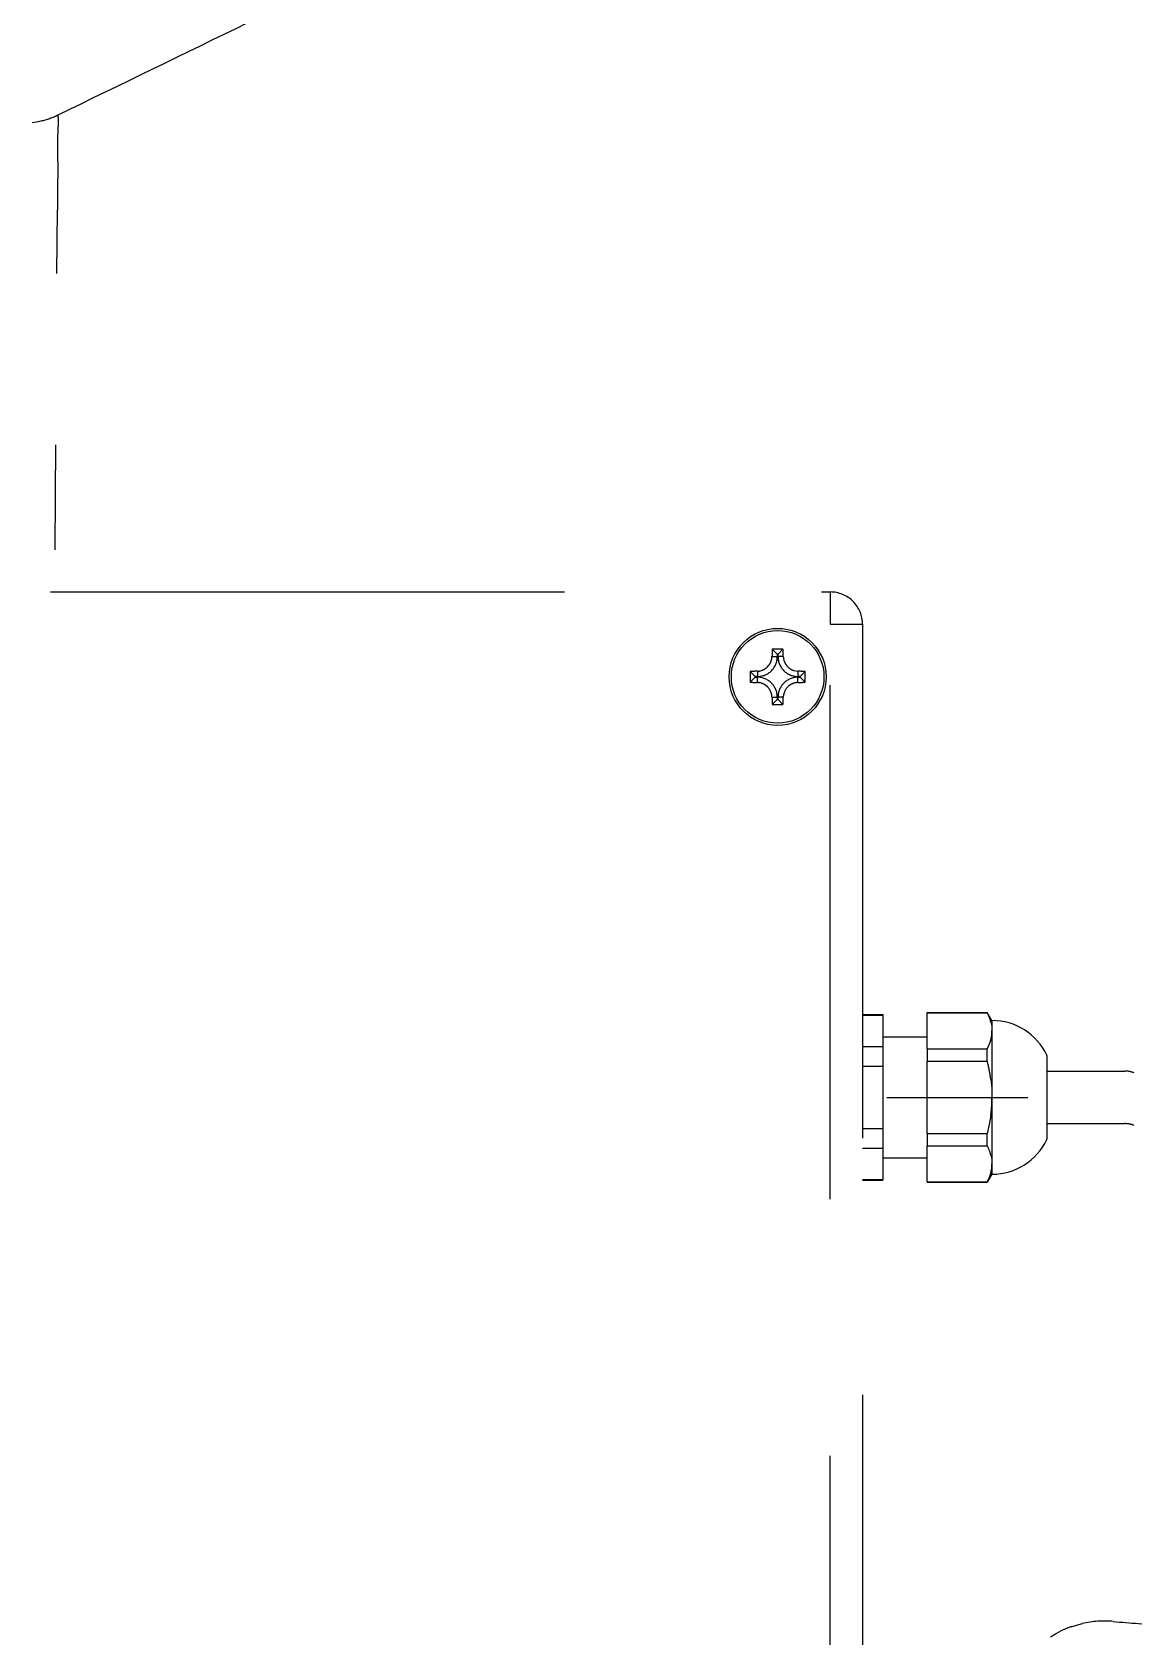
# Model space of a CAD drawing. Header units: inches. Extents: x 402 to 1066, y -128 to 290.
# Drawn here: x 749.79 to 755.15, y 222.39 to 230.19 of the extents above; entities that cross this region are included whole.
import ezdxf

# ---------------------------------------------------------------- set-up
doc = ezdxf.new("R2010")
doc.units = ezdxf.units.IN
doc.header["$MEASUREMENT"] = 0
doc.linetypes.add('HIDDEN', pattern=[0.375, 0.25, -0.125])
doc.layers.get('0').update_dxf_attribs({"color": 10})

msp = doc.modelspace()

# ---------------------------------------------------------------- linework, layer by layer
at = {"color": 1, "linetype": 'HIDDEN', "ltscale": 10}
for p, q in [((749.79497, 229.75444), (749.81709, 229.7576)), ((749.81709, 229.7576), (749.83888, 229.76198)), ((749.92225, 229.77708), (749.92248, 229.78742)), ((749.92248, 229.78742), (749.92272, 229.79156)), ((749.92088, 229.66217), (749.92164, 229.73409)), ((749.91999, 229.56374), (749.92088, 229.66217)), ((749.91696, 229.17395), (749.91812, 229.32992)), ((749.91583, 229.01895), (749.91696, 229.17395)), ((749.90823, 227.93694), (749.90997, 228.18543)), ((749.90639, 227.67558), (749.90823, 227.93694)), ((742.38493, 227.46976), (753.67754, 227.46976)), ((753.67754, 227.46976), (753.67754, 227.31237)), ((753.67754, 227.31237), (753.83493, 227.31237)), ((753.67754, 213.26546), (753.67754, 227.31237)), ((753.83493, 227.31237), (753.83493, 213.26546)), ((753.39584, 227.19077), (753.42003, 227.16658)), ((753.44774, 227.19077), (753.42355, 227.16658)), ((753.37272, 227.10564), (753.37902, 227.1128)), ((753.37902, 227.1128), (753.38342, 227.11919)), ((753.39061, 227.13471), (753.39198, 227.13939)), ((753.39198, 227.13939), (753.39315, 227.14477)), ((753.39424, 227.15499), (753.42003, 227.15499)), ((753.42355, 227.16658), (753.42003, 227.16658)), ((753.42003, 227.16658), (753.42003, 227.15499)), ((753.42355, 227.15499), (753.42355, 227.16658)), ((753.44932, 227.15499), (753.42355, 227.15499)), ((753.45302, 227.13454), (753.45616, 227.12661)), ((753.45616, 227.12661), (753.46021, 227.1191)), ((753.47083, 227.10566), (753.47653, 227.10051)), ((753.47653, 227.10051), (753.48424, 227.09506)), ((753.28763, 227.08257), (753.31182, 227.05838)), ((753.31182, 227.05486), (753.28763, 227.03067)), ((753.32342, 227.05838), (753.31182, 227.05838)), ((753.31182, 227.05838), (753.31182, 227.05486)), ((753.31182, 227.05486), (753.32342, 227.05486)), ((753.32342, 227.08416), (753.32342, 227.05838)), ((753.32342, 227.02908), (753.32342, 227.05486)), ((753.33363, 227.08525), (753.339, 227.08642)), ((753.33874, 227.02689), (753.33365, 227.02798)), ((753.34374, 227.02543), (753.33874, 227.02689)), ((753.339, 227.08642), (753.34366, 227.08778)), ((753.36632, 227.01329), (753.35924, 227.01824)), ((753.37278, 227.00755), (753.36632, 227.01329)), ((753.47656, 227.01275), (753.47081, 227.00756)), ((753.48433, 227.01824), (753.47656, 227.01275)), ((753.49971, 227.08784), (753.5098, 227.08528)), ((753.5045, 227.0268), (753.49981, 227.02543)), ((753.5099, 227.02798), (753.5045, 227.0268)), ((753.5098, 227.08528), (753.52015, 227.08416)), ((753.52015, 227.08416), (753.52015, 227.05838)), ((753.53175, 227.05838), (753.52015, 227.05838)), ((753.52015, 227.02908), (753.52015, 227.05486)), ((753.52015, 227.05486), (753.53175, 227.05486)), ((753.53175, 227.05838), (753.55593, 227.08257)), ((753.53175, 227.05486), (753.53175, 227.05838)), ((753.53175, 227.05486), (753.55593, 227.03067)), ((753.39198, 226.97385), (753.39062, 226.97852)), ((753.39315, 226.96848), (753.39198, 226.97385)), ((753.39424, 226.95825), (753.42003, 226.95825)), ((753.42003, 226.94665), (753.39584, 226.92247)), ((753.42003, 226.95825), (753.42003, 226.94665)), ((753.42003, 226.94665), (753.42355, 226.94665)), ((753.44932, 226.95825), (753.42355, 226.95825)), ((753.42355, 226.94665), (753.42355, 226.95825)), ((753.42355, 226.94665), (753.44774, 226.92247)), ((753.45044, 226.96854), (753.44932, 226.95825)), ((753.45297, 226.97856), (753.45044, 226.96854)), ((753.83493, 225.41388), (753.9333, 225.41388)), ((753.83493, 225.41), (753.9333, 225.41)), ((753.9333, 225.41388), (753.9333, 225.41)), ((753.9333, 225.41), (753.9333, 225.30567)), ((754.1497, 225.42371), (754.44176, 225.42371)), ((754.1497, 225.42371), (754.1497, 225.42227)), ((754.1497, 225.42227), (754.44176, 225.42227)), ((754.1497, 225.24631), (754.1497, 225.42227)), ((754.44176, 225.42227), (754.44176, 225.42371)), ((754.46448, 225.38437), (754.44176, 225.42371)), ((754.45849, 225.37866), (754.46299, 225.35631)), ((754.46448, 225.38437), (754.46448, 225.33429)), ((753.9333, 225.30567), (753.9333, 225.25857)), ((753.9333, 225.30567), (754.1497, 225.30567)), ((754.46299, 225.35631), (754.46448, 225.33429)), ((754.46448, 225.33429), (754.46448, 225.01057)), ((753.83493, 225.25857), (753.9333, 225.25857)), ((753.9333, 225.25857), (753.9333, 225.162)), ((754.1497, 225.24631), (754.1497, 225.18654)), ((754.1497, 225.24631), (754.44176, 225.24631)), ((754.45152, 225.26854), (754.44176, 225.24631)), ((754.44176, 225.18654), (754.44176, 225.24631)), ((754.4585, 225.28997), (754.45152, 225.26854)), ((753.83493, 225.162), (753.9333, 225.162)), ((753.9333, 225.162), (753.9333, 224.85914)), ((754.1497, 225.18654), (754.44176, 225.18654)), ((754.1497, 224.8346), (754.1497, 225.18654)), ((754.73301, 225.13845), (754.73301, 225.2073)), ((754.73301, 224.88269), (754.73301, 225.13845)), ((754.73301, 225.13845), (755.11027, 225.13845)), ((754.45849, 225.09931), (754.46299, 225.05463)), ((753.95297, 225.01057), (754.6385, 225.01057)), ((754.46299, 225.05463), (754.46448, 225.01057)), ((754.46448, 225.01057), (754.46448, 224.68685)), ((754.4585, 224.92195), (754.45152, 224.87907)), ((753.83493, 224.85914), (753.9333, 224.85914)), ((753.9333, 224.85914), (753.9333, 224.76257)), ((754.1497, 224.8346), (754.44176, 224.8346)), ((754.1497, 224.8346), (754.1497, 224.77483)), ((754.45152, 224.87907), (754.44176, 224.8346)), ((754.44176, 224.77483), (754.44176, 224.8346)), ((754.73301, 224.88269), (755.11027, 224.88269)), ((754.73301, 224.81383), (754.73301, 224.88269)), ((753.83493, 224.76257), (753.9333, 224.76257)), ((753.9333, 224.76257), (753.9333, 224.71546)), ((754.1497, 224.59886), (754.1497, 224.77483)), ((754.1497, 224.77483), (754.44176, 224.77483)), ((753.9333, 224.71546), (753.9333, 224.61113)), ((753.9333, 224.71546), (754.1497, 224.71546)), ((754.45849, 224.73122), (754.46299, 224.70888)), ((754.46299, 224.70888), (754.46448, 224.68685)), ((754.46448, 224.68685), (754.46448, 224.63677)), ((753.83493, 224.61113), (753.9333, 224.61113)), ((753.83493, 224.60726), (753.9333, 224.60726)), ((753.9333, 224.61113), (753.9333, 224.60726)), ((754.1497, 224.59886), (754.44176, 224.59886)), ((754.1497, 224.59886), (754.1497, 224.59742)), ((754.1497, 224.59742), (754.44176, 224.59742)), ((754.46448, 224.63677), (754.44176, 224.59742)), ((754.45152, 224.6211), (754.44176, 224.59886)), ((754.44176, 224.59742), (754.44176, 224.59886)), ((754.4585, 224.64254), (754.45152, 224.6211)), ((754.77294, 222.39962), (754.79756, 222.41279)), ((754.84951, 222.43467), (754.87525, 222.44287)), ((754.87525, 222.44287), (754.9044, 222.45027)), ((754.74935, 222.38502), (754.77294, 222.39962))]:
    msp.add_line(p, q, dxfattribs=at)
for radius in [0.23608, 0.22525]:
    msp.add_circle((753.42178, 227.05662), radius, dxfattribs=at)
for centre, radius, start, end in [((-383.71832, 2559.45731), 2590.84632, 295.94802904, 295.97073942), ((749.75049, 230.14609), 0.39414, 282.958491, 295.909363), ((757.84826, 229.64307), 7.92714, 179.031445, 179.342123), ((1011.67837, 227.35534), 261.76769, 179.5166887, 179.5678741), ((753.67754, 227.31237), 0.15739, 0, 90.000037), ((755.86753, 227.06298), 2.47499, 177.040349, 177.869575), ((753.42178, 224.49136), 2.69954, 89.449306, 90.550776), ((751.00005, 227.06404), 2.45096, 2.126437, 2.963805), ((753.32342, 227.15499), 0.09661, 269.999963, 0), ((753.32028, 227.15841), 0.07439, 288.316891, 314.822827), ((753.32051, 227.15777), 0.0738, 328.47548, 341.787316), ((753.32046, 227.15774), 0.07384, 349.888759, 357.864867), ((753.52015, 227.15499), 0.09661, 180.000075, 270.000106), ((753.52332, 227.15779), 0.07405, 182.164248, 198.294983), ((753.52957, 227.16299), 0.08208, 212.319861, 224.300505), ((753.52294, 227.15789), 0.07379, 238.36978, 251.659511), ((755.98705, 227.05662), 2.69954, 179.449343, 180.55082), ((753.41436, 224.63488), 2.45096, 92.126473, 92.963848), ((753.41543, 229.50236), 2.47499, 267.040209, 267.869469), ((753.32016, 227.16269), 0.0786, 272.376944, 279.865686), ((753.32342, 226.95825), 0.09661, 0, 90.000037), ((753.32016, 226.95055), 0.0786, 80.1173, 87.622688), ((753.32064, 226.95535), 0.07379, 58.45556, 71.754321), ((753.52015, 226.95825), 0.09661, 90.000037, 180.000075), ((753.52295, 226.95533), 0.07381, 108.26591, 121.541674), ((753.52291, 226.95528), 0.07385, 92.13609, 100.143579), ((753.42814, 224.61087), 2.47499, 87.040298, 87.869537), ((753.42921, 229.47836), 2.45096, 272.126399, 272.963766), ((750.85652, 227.05662), 2.69954, 359.449249, 0.550736), ((753.32, 226.95512), 0.07439, 18.338046, 44.815511), ((753.31571, 226.95499), 0.07861, 2.377728, 9.876967), ((755.84352, 227.04919), 2.45096, 182.126354, 182.963736), ((750.97604, 227.05026), 2.47499, 357.040251, 357.869506), ((753.52355, 226.95513), 0.07437, 135.167437, 161.634693), ((753.42178, 229.62188), 2.69954, 269.44921, 270.550715), ((754.22014, 225.3123), 0.24742, 15.557534, 26.390492), ((754.46448, 225.08926), 0.2951, 25.376945, 90.000037), ((754.29544, 225.33455), 0.16904, 344.7109, 359.910797), ((754.71334, 225.2073), 0.01967, 0, 25.376945), ((753.62929, 224.98559), 0.83696, 7.80888, 13.891902), ((755.11027, 225.0204), 0.11804, 67.858306, 90.000037), ((753.80144, 225.01082), 0.66305, 352.297329, 359.978729), ((755.11027, 224.76465), 0.11804, 67.858306, 90.000037), ((754.22014, 224.66486), 0.24742, 15.557534, 26.390492), ((754.46448, 224.93187), 0.2951, 269.999963, 334.623067), ((754.71334, 224.81383), 0.01967, 334.623067, 0), ((754.29544, 224.68712), 0.16904, 344.7109, 359.910797), ((755.01084, 221.97896), 0.48342, 109.495037, 116.17921), ((755.01193, 221.95851), 0.50339, 85.126971, 102.334464), ((773.6892, 448.03353), 226.34185, 265.2775151, 265.3399567)]:
    msp.add_arc(centre, radius, start, end, dxfattribs=at)

doc.saveas('drawing.dxf')
